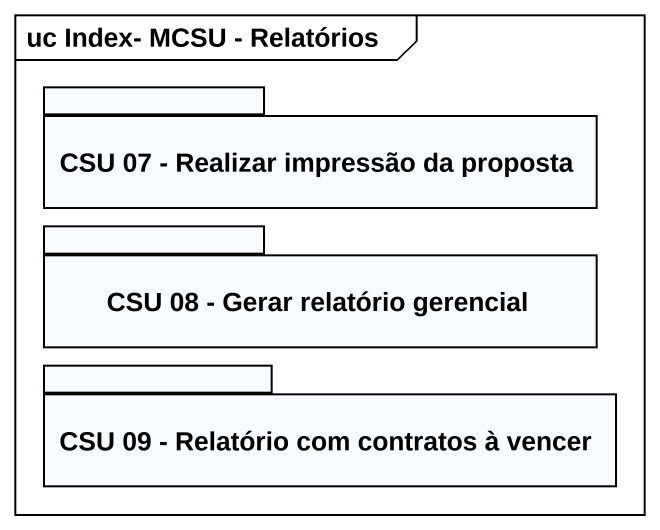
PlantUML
@startuml
mainframe uc Index- MCSU - Relatórios
package "CSU 07 - Realizar impressão da proposta" as CSU_07_Realizar_impressão {
}
package "CSU 08 - Gerar relatório gerencial" as CSU_08_Gerar_relatório {
}
package "CSU 09 - Relatório com contratos à vencer" as CSU_09_Relatório_com {
}
@enduml
